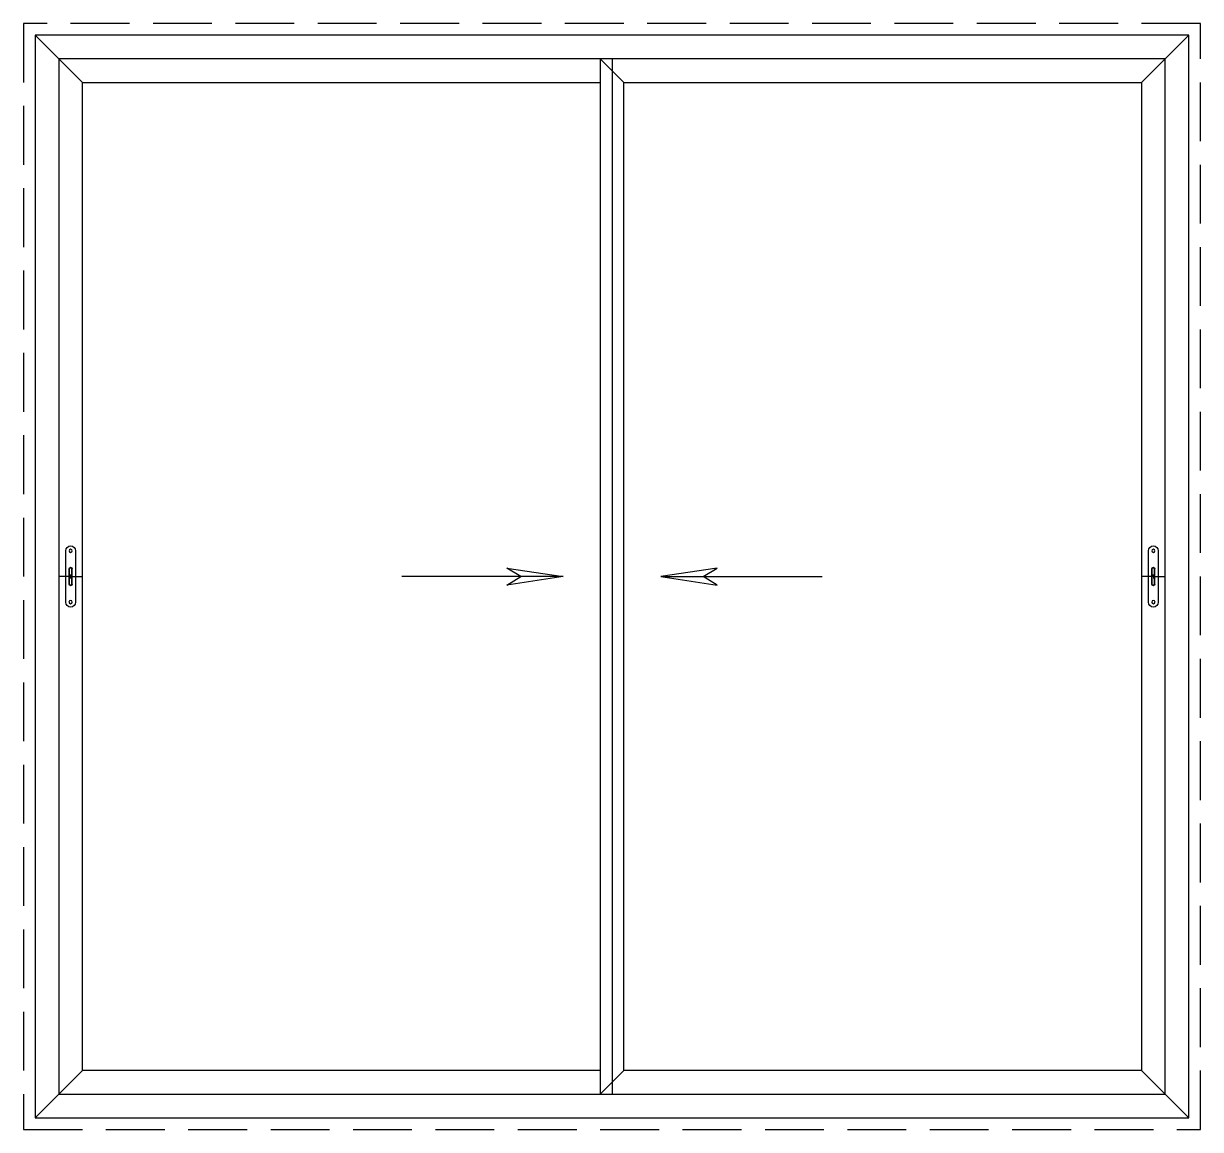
# Model space of a CAD drawing. Header units: millimetres. Extents: x 0 to 2500, y 0 to 2350.
import ezdxf

# ---------------------------------------------------------------- set-up
doc = ezdxf.new("R2010")
doc.units = ezdxf.units.MM
doc.linetypes.add('DASH', pattern=[0.35, 0.25, -0.1])
for name, color, linetype in [('Sunac_Gridline_Glass', 134, 'Continuous'), ('Sunac_Hardware', 13, 'Continuous'), ('Sunac_Refline', 1, 'Continuous'), ('Sunac_Wall', 2, 'DASH')]:
    doc.layers.add(name, color=color, linetype=linetype)

# ---------------------------------------------------------------- blocks, each defined once
blk = doc.blocks.new('GS')
at = {"layer": 'Sunac_Hardware', "ltscale": 0.05}
for p, q in [((-25, 0), (-50, 0)), ((-28.3, -16.3), (-28.3, 16.3)), ((-27.3, -16.3), (-27.3, 16.3)), ((-25, 0), (-25, 4.6)), ((-25, 0), (0, 0)), ((-25, 0), (-25, -4.6)), ((-22.7, -16.3), (-22.7, 16.3)), ((-21.7, -16.3), (-21.7, 16.3))]:
    blk.add_line(p, q, dxfattribs=at)
for points in [[(-35.5, 54.5), (-35.5, -54.5)], [(-14.5, -54.5), (-14.5, 54.5)]]:
    blk.add_lwpolyline(points, dxfattribs=at)
for centre, radius in [((-25, 54.5), 3.27), ((-25, -54.5), 3.56)]:
    blk.add_circle(centre, radius, dxfattribs=at)
for centre, radius, start, end in [((-25, 54.5), 10.5, 0, 180), ((-25, 16.3), 3.27, 0, 180), ((-25, 16.3), 2.27, 0, 180), ((-25, -16.3), 3.27, 180, 0), ((-25, -16.3), 2.27, 180, 0), ((-25, -54.5), 10.5, 180, 0)]:
    blk.add_arc(centre, radius, start, end, dxfattribs=at)
blk = doc.blocks.new('TL')
at = {"layer": 'Sunac_Gridline_Glass'}
for points in [[(-248.6, 17.5), (-128.6, -0.5), (-248.6, -18.8), (-218.5, -0.5), (-248.6, 17.5)], [(198.6, 17.5), (78.6, -0.5), (198.6, -18.8), (168.5, -0.5), (198.6, 17.5)], [(-128.6, -0.5), (-471.2, -0.5)], [(78.6, -0.5), (421.2, -0.5)]]:
    blk.add_lwpolyline(points, dxfattribs=at)

msp = doc.modelspace()

# ---------------------------------------------------------------- linework, layer by layer
at = {"layer": 'Sunac_Gridline_Glass', "ltscale": 500}
for p, q in [((125, 2225), (25, 2325)), ((2375, 2225), (2475, 2325)), ((1225, 2275), (1225, 75)), ((1275, 2225), (1225, 2275)), ((125, 125), (25, 25)), ((2475, 25), (2375, 125)), ((1275, 125), (1225, 75))]:
    msp.add_line(p, q, dxfattribs=at)
for points in [[(2475, 2325), (25, 2325), (25, 25), (2475, 25)], [(2425, 2275), (75, 2275), (75, 75), (2425, 75)], [(125, 2225), (1225, 2225), (1225, 125), (125, 125)], [(1275, 2225), (2375, 2225), (2375, 125), (1275, 125)]]:
    msp.add_lwpolyline(points, close=True, dxfattribs=at)
at = {"layer": 'Sunac_Refline'}
msp.add_line((1250, 2275), (1250, 75), dxfattribs=at)
at = {"layer": 'Sunac_Wall', "lineweight": -3, "ltscale": 500}
msp.add_lwpolyline([(2500, 2350), (0, 2350), (0, 0), (2500, 0)], close=True, dxfattribs=at)

# ---------------------------------------------------------------- block references
at = {"layer": 'Sunac_Gridline_Glass', "color": 1}
msp.add_blockref('TL', (1275, 1175.5), dxfattribs=at)
at = {"layer": 'Sunac_Hardware', "extrusion": (0, 0, -1), "zscale": -1}
for p in [(-75, 1175), (-2375, 1175)]:
    msp.add_blockref('GS', p, dxfattribs=at)

doc.saveas('drawing.dxf')
